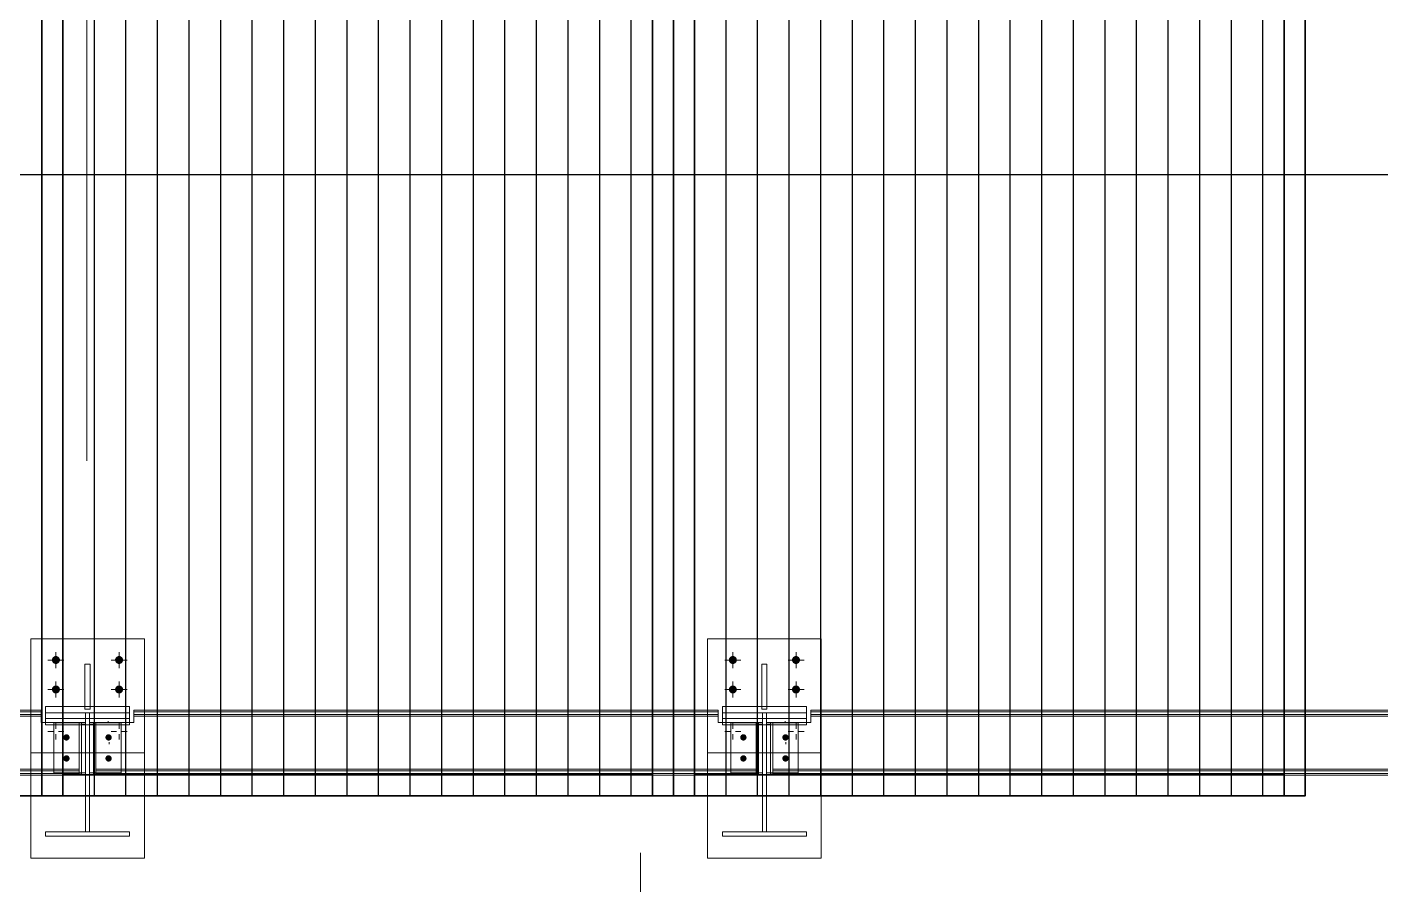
# Model space of a CAD drawing. Header units: millimetres. Extents: x 652937 to 1670132, y 1473552 to 2851037.
# Drawn here: x 663465.441 to 663468.656, y 1524559.302 to 1524561.338 of the extents above; entities that cross this region are included whole.
import ezdxf

# ---------------------------------------------------------------- set-up
doc = ezdxf.new("R2010")
doc.units = ezdxf.units.MM
for name, pattern in [('Grid Line', [22.225, 12.7, -3.175, 3.175, -3.175]), ('XKITLINE00', [0]), ('XKITLINE02', [4, 2, -2])]:
    doc.linetypes.add(name, pattern=pattern)
doc.layers.add('000 - 0_HIDE_OBJ_FRAMING_DEF_SUB', color=7, linetype='Continuous', plot=False)
for name, color, linetype, lineweight in [('A-GENM', 7, 'Continuous', 9), ('Bolt', 7, 'Continuous', 0), ('Part', 7, 'Continuous', 0), ('Z-030-M_GRID', 7, 'Continuous', 9)]:
    doc.layers.add(name, color=color, linetype=linetype, lineweight=lineweight)

# ---------------------------------------------------------------- blocks, each defined once
blk = doc.blocks.new('GM_Louver Grill Vertical Z1 - Z Profile-V69-ENT 3 ELE-1 Sheet')
at = {"layer": '000 - 0_HIDE_OBJ_FRAMING_DEF_SUB', "color": 7}
blk.add_line((1605284.3, 105925), (1605284.3, 114870), dxfattribs=at)
blk = doc.blocks.new('E1')
at = {"layer": '000 - 0_HIDE_OBJ_FRAMING_DEF_SUB', "color": 7, "lineweight": 35}
for p, q in [((1607009.3, 105925), (1607009.3, 114870)), ((1608409.3, 114870), (1608409.3, 105925)), ((1608509.3, 114870), (1608509.3, 105925)), ((1609909.3, 105925), (1609909.3, 114870)), ((1608409.3, 105975), (1607009.3, 105975)), ((1608509.3, 105975), (1609909.3, 105975))]:
    blk.add_line(p, q, dxfattribs=at)
for points in [[(1606959.3, 114870), (1605459.3, 114870), (1605459.3, 105925), (1606959.3, 105925)], [(1606959.3, 114870), (1608459.3, 114870), (1608459.3, 105925), (1606959.3, 105925)], [(1609959.3, 114870), (1608459.3, 114870), (1608459.3, 105925), (1609959.3, 105925)]]:
    blk.add_lwpolyline(points, close=True, dxfattribs=at)
at = {"layer": 'A-GENM', "color": 7}
for p in [(1800, 0), (1875, 0), (1950, 0), (2025, 0), (2100, 0), (2175, 0), (2250, 0), (2325, 0), (2400, 0), (2475, 0), (2550, 0), (2625, 0), (2700, 0), (2775, 0), (2850, 0), (2925, 0), (3000, 0), (3075, 0), (3300, 0), (3375, 0), (3450, 0), (3525, 0), (3600, 0), (3675, 0), (3750, 0), (3825, 0), (3900, 0), (3975, 0), (4050, 0), (4125, 0), (4200, 0), (4275, 0), (4350, 0), (4425, 0), (4500, 0), (4575, 0)]:
    blk.add_blockref('GM_Louver Grill Vertical Z1 - Z Profile-V69-ENT 3 ELE-1 Sheet', p, dxfattribs=at)
blk = doc.blocks.new('co')
at = {"layer": 'Bolt'}
for points in [[(663351.9772, 1524559.8378), (663351.9778, 1524559.8396), (663351.9787, 1524559.8412), (663351.9798, 1524559.8427), (663351.9813, 1524559.8438), (663351.9829, 1524559.8447), (663351.9847, 1524559.8453), (663351.9866, 1524559.8454), (663351.9884, 1524559.8453), (663351.9902, 1524559.8447), (663351.9918, 1524559.8438), (663351.9933, 1524559.8427), (663351.9945, 1524559.8412), (663351.9953, 1524559.8396), (663351.9959, 1524559.8378), (663351.9961, 1524559.8359), (663351.9959, 1524559.8341), (663351.9953, 1524559.8323), (663351.9945, 1524559.8307), (663351.9933, 1524559.8292), (663351.9918, 1524559.828), (663351.9902, 1524559.8272), (663351.9884, 1524559.8266), (663351.9866, 1524559.8264), (663351.9847, 1524559.8266), (663351.9829, 1524559.8272), (663351.9813, 1524559.828), (663351.9798, 1524559.8292), (663351.9787, 1524559.8307), (663351.9778, 1524559.8323), (663351.9772, 1524559.8341), (663351.9771, 1524559.8359)], [(663352.1272, 1524559.8378), (663352.1278, 1524559.8396), (663352.1287, 1524559.8412), (663352.1298, 1524559.8427), (663352.1313, 1524559.8438), (663352.1329, 1524559.8447), (663352.1347, 1524559.8453), (663352.1366, 1524559.8454), (663352.1384, 1524559.8453), (663352.1402, 1524559.8447), (663352.1418, 1524559.8438), (663352.1433, 1524559.8427), (663352.1445, 1524559.8412), (663352.1453, 1524559.8396), (663352.1459, 1524559.8378), (663352.1461, 1524559.8359), (663352.1459, 1524559.8341), (663352.1453, 1524559.8323), (663352.1445, 1524559.8307), (663352.1433, 1524559.8292), (663352.1418, 1524559.828), (663352.1402, 1524559.8272), (663352.1384, 1524559.8266), (663352.1366, 1524559.8264), (663352.1347, 1524559.8266), (663352.1329, 1524559.8272), (663352.1313, 1524559.828), (663352.1298, 1524559.8292), (663352.1287, 1524559.8307), (663352.1278, 1524559.8323), (663352.1272, 1524559.8341), (663352.1271, 1524559.8359)], [(663353.5847, 1524559.8378), (663353.5853, 1524559.8396), (663353.5862, 1524559.8412), (663353.5873, 1524559.8427), (663353.5888, 1524559.8438), (663353.5904, 1524559.8447), (663353.5922, 1524559.8453), (663353.5941, 1524559.8454), (663353.5959, 1524559.8453), (663353.5977, 1524559.8447), (663353.5993, 1524559.8438), (663353.6008, 1524559.8427), (663353.602, 1524559.8412), (663353.6028, 1524559.8396), (663353.6034, 1524559.8378), (663353.6036, 1524559.8359), (663353.6034, 1524559.8341), (663353.6028, 1524559.8323), (663353.602, 1524559.8307), (663353.6008, 1524559.8292), (663353.5993, 1524559.828), (663353.5977, 1524559.8272), (663353.5959, 1524559.8266), (663353.5941, 1524559.8264), (663353.5922, 1524559.8266), (663353.5904, 1524559.8272), (663353.5888, 1524559.828), (663353.5873, 1524559.8292), (663353.5862, 1524559.8307), (663353.5853, 1524559.8323), (663353.5847, 1524559.8341), (663353.5846, 1524559.8359)], [(663353.7347, 1524559.8378), (663353.7353, 1524559.8396), (663353.7362, 1524559.8412), (663353.7373, 1524559.8427), (663353.7388, 1524559.8438), (663353.7404, 1524559.8447), (663353.7422, 1524559.8453), (663353.7441, 1524559.8454), (663353.7459, 1524559.8453), (663353.7477, 1524559.8447), (663353.7493, 1524559.8438), (663353.7508, 1524559.8427), (663353.752, 1524559.8412), (663353.7528, 1524559.8396), (663353.7534, 1524559.8378), (663353.7536, 1524559.8359), (663353.7534, 1524559.8341), (663353.7528, 1524559.8323), (663353.752, 1524559.8307), (663353.7508, 1524559.8292), (663353.7493, 1524559.828), (663353.7477, 1524559.8272), (663353.7459, 1524559.8266), (663353.7441, 1524559.8264), (663353.7422, 1524559.8266), (663353.7404, 1524559.8272), (663353.7388, 1524559.828), (663353.7373, 1524559.8292), (663353.7362, 1524559.8307), (663353.7353, 1524559.8323), (663353.7347, 1524559.8341), (663353.7346, 1524559.8359)], [(663351.9772, 1524559.7678), (663351.9778, 1524559.7696), (663351.9787, 1524559.7712), (663351.9798, 1524559.7727), (663351.9813, 1524559.7738), (663351.9829, 1524559.7747), (663351.9847, 1524559.7753), (663351.9866, 1524559.7754), (663351.9884, 1524559.7753), (663351.9902, 1524559.7747), (663351.9918, 1524559.7738), (663351.9933, 1524559.7727), (663351.9945, 1524559.7712), (663351.9953, 1524559.7696), (663351.9959, 1524559.7678), (663351.9961, 1524559.7659), (663351.9959, 1524559.7641), (663351.9953, 1524559.7623), (663351.9945, 1524559.7607), (663351.9933, 1524559.7592), (663351.9918, 1524559.758), (663351.9902, 1524559.7572), (663351.9884, 1524559.7566), (663351.9866, 1524559.7564), (663351.9847, 1524559.7566), (663351.9829, 1524559.7572), (663351.9813, 1524559.758), (663351.9798, 1524559.7592), (663351.9787, 1524559.7607), (663351.9778, 1524559.7623), (663351.9772, 1524559.7641), (663351.9771, 1524559.7659)], [(663352.1272, 1524559.7678), (663352.1278, 1524559.7696), (663352.1287, 1524559.7712), (663352.1298, 1524559.7727), (663352.1313, 1524559.7738), (663352.1329, 1524559.7747), (663352.1347, 1524559.7753), (663352.1366, 1524559.7754), (663352.1384, 1524559.7753), (663352.1402, 1524559.7747), (663352.1418, 1524559.7738), (663352.1433, 1524559.7727), (663352.1445, 1524559.7712), (663352.1453, 1524559.7696), (663352.1459, 1524559.7678), (663352.1461, 1524559.7659), (663352.1459, 1524559.7641), (663352.1453, 1524559.7623), (663352.1445, 1524559.7607), (663352.1433, 1524559.7592), (663352.1418, 1524559.758), (663352.1402, 1524559.7572), (663352.1384, 1524559.7566), (663352.1366, 1524559.7564), (663352.1347, 1524559.7566), (663352.1329, 1524559.7572), (663352.1313, 1524559.758), (663352.1298, 1524559.7592), (663352.1287, 1524559.7607), (663352.1278, 1524559.7623), (663352.1272, 1524559.7641), (663352.1271, 1524559.7659)], [(663353.5847, 1524559.7678), (663353.5853, 1524559.7696), (663353.5862, 1524559.7712), (663353.5873, 1524559.7727), (663353.5888, 1524559.7738), (663353.5904, 1524559.7747), (663353.5922, 1524559.7753), (663353.5941, 1524559.7754), (663353.5959, 1524559.7753), (663353.5977, 1524559.7747), (663353.5993, 1524559.7738), (663353.6008, 1524559.7727), (663353.602, 1524559.7712), (663353.6028, 1524559.7696), (663353.6034, 1524559.7678), (663353.6036, 1524559.7659), (663353.6034, 1524559.7641), (663353.6028, 1524559.7623), (663353.602, 1524559.7607), (663353.6008, 1524559.7592), (663353.5993, 1524559.758), (663353.5977, 1524559.7572), (663353.5959, 1524559.7566), (663353.5941, 1524559.7564), (663353.5922, 1524559.7566), (663353.5904, 1524559.7572), (663353.5888, 1524559.758), (663353.5873, 1524559.7592), (663353.5862, 1524559.7607), (663353.5853, 1524559.7623), (663353.5847, 1524559.7641), (663353.5846, 1524559.7659)], [(663353.7347, 1524559.7678), (663353.7353, 1524559.7696), (663353.7362, 1524559.7712), (663353.7373, 1524559.7727), (663353.7388, 1524559.7738), (663353.7404, 1524559.7747), (663353.7422, 1524559.7753), (663353.7441, 1524559.7754), (663353.7459, 1524559.7753), (663353.7477, 1524559.7747), (663353.7493, 1524559.7738), (663353.7508, 1524559.7727), (663353.752, 1524559.7712), (663353.7528, 1524559.7696), (663353.7534, 1524559.7678), (663353.7536, 1524559.7659), (663353.7534, 1524559.7641), (663353.7528, 1524559.7623), (663353.752, 1524559.7607), (663353.7508, 1524559.7592), (663353.7493, 1524559.758), (663353.7477, 1524559.7572), (663353.7459, 1524559.7566), (663353.7441, 1524559.7564), (663353.7422, 1524559.7566), (663353.7404, 1524559.7572), (663353.7388, 1524559.758), (663353.7373, 1524559.7592), (663353.7362, 1524559.7607), (663353.7353, 1524559.7623), (663353.7347, 1524559.7641), (663353.7346, 1524559.7659)], [(663352.013, 1524559.6595), (663352.0144, 1524559.6591), (663352.0157, 1524559.6584), (663352.0169, 1524559.6575), (663352.0178, 1524559.6563), (663352.0185, 1524559.655), (663352.0189, 1524559.6536), (663352.0191, 1524559.6522), (663352.0189, 1524559.6507), (663352.0185, 1524559.6493), (663352.0178, 1524559.648), (663352.0169, 1524559.6469), (663352.0158, 1524559.646), (663352.0145, 1524559.6453), (663352.013, 1524559.6448), (663352.0116, 1524559.6447), (663352.0101, 1524559.6448), (663352.0087, 1524559.6453), (663352.0074, 1524559.6459), (663352.0063, 1524559.6469), (663352.0053, 1524559.648), (663352.0047, 1524559.6493), (663352.0042, 1524559.6507), (663352.0041, 1524559.6522), (663352.0042, 1524559.6536), (663352.0046, 1524559.655), (663352.0053, 1524559.6563), (663352.0063, 1524559.6575), (663352.0074, 1524559.6584), (663352.0087, 1524559.6591), (663352.0101, 1524559.6595), (663352.0116, 1524559.6597)], [(663352.113, 1524559.6595), (663352.1144, 1524559.6591), (663352.1157, 1524559.6584), (663352.1169, 1524559.6575), (663352.1178, 1524559.6563), (663352.1185, 1524559.655), (663352.1189, 1524559.6536), (663352.1191, 1524559.6522), (663352.1189, 1524559.6507), (663352.1185, 1524559.6493), (663352.1178, 1524559.648), (663352.1169, 1524559.6469), (663352.1158, 1524559.646), (663352.1145, 1524559.6453), (663352.1131, 1524559.6448), (663352.1116, 1524559.6447), (663352.1101, 1524559.6448), (663352.1087, 1524559.6453), (663352.1074, 1524559.6459), (663352.1063, 1524559.6469), (663352.1053, 1524559.648), (663352.1047, 1524559.6493), (663352.1042, 1524559.6507), (663352.1041, 1524559.6522), (663352.1042, 1524559.6536), (663352.1046, 1524559.655), (663352.1053, 1524559.6563), (663352.1063, 1524559.6575), (663352.1074, 1524559.6584), (663352.1087, 1524559.6591), (663352.1101, 1524559.6595), (663352.1116, 1524559.6597)], [(663353.6205, 1524559.6595), (663353.6219, 1524559.6591), (663353.6232, 1524559.6584), (663353.6244, 1524559.6575), (663353.6253, 1524559.6563), (663353.626, 1524559.655), (663353.6264, 1524559.6536), (663353.6266, 1524559.6522), (663353.6264, 1524559.6507), (663353.626, 1524559.6493), (663353.6253, 1524559.648), (663353.6244, 1524559.6469), (663353.6233, 1524559.646), (663353.622, 1524559.6453), (663353.6205, 1524559.6448), (663353.6191, 1524559.6447), (663353.6176, 1524559.6448), (663353.6162, 1524559.6453), (663353.6149, 1524559.6459), (663353.6138, 1524559.6469), (663353.6128, 1524559.648), (663353.6122, 1524559.6493), (663353.6117, 1524559.6507), (663353.6116, 1524559.6522), (663353.6117, 1524559.6536), (663353.6121, 1524559.655), (663353.6128, 1524559.6563), (663353.6138, 1524559.6575), (663353.6149, 1524559.6584), (663353.6162, 1524559.6591), (663353.6176, 1524559.6595), (663353.6191, 1524559.6597)], [(663353.7205, 1524559.6595), (663353.7219, 1524559.6591), (663353.7232, 1524559.6584), (663353.7244, 1524559.6575), (663353.7253, 1524559.6563), (663353.726, 1524559.655), (663353.7264, 1524559.6536), (663353.7266, 1524559.6522), (663353.7264, 1524559.6507), (663353.726, 1524559.6493), (663353.7253, 1524559.648), (663353.7244, 1524559.6469), (663353.7233, 1524559.646), (663353.722, 1524559.6453), (663353.7206, 1524559.6448), (663353.7191, 1524559.6447), (663353.7176, 1524559.6448), (663353.7162, 1524559.6453), (663353.7149, 1524559.6459), (663353.7138, 1524559.6469), (663353.7128, 1524559.648), (663353.7122, 1524559.6493), (663353.7117, 1524559.6507), (663353.7116, 1524559.6522), (663353.7117, 1524559.6536), (663353.7121, 1524559.655), (663353.7128, 1524559.6563), (663353.7138, 1524559.6575), (663353.7149, 1524559.6584), (663353.7162, 1524559.6591), (663353.7176, 1524559.6595), (663353.7191, 1524559.6597)], [(663352.013, 1524559.6096), (663352.0144, 1524559.6092), (663352.0157, 1524559.6085), (663352.0169, 1524559.6075), (663352.0178, 1524559.6064), (663352.0185, 1524559.6051), (663352.0189, 1524559.6037), (663352.0191, 1524559.6023), (663352.0189, 1524559.6008), (663352.0185, 1524559.5994), (663352.0178, 1524559.5981), (663352.0169, 1524559.597), (663352.0158, 1524559.596), (663352.0145, 1524559.5953), (663352.013, 1524559.5949), (663352.0116, 1524559.5948), (663352.0101, 1524559.5949), (663352.0087, 1524559.5953), (663352.0074, 1524559.596), (663352.0063, 1524559.5969), (663352.0053, 1524559.5981), (663352.0047, 1524559.5994), (663352.0042, 1524559.6008), (663352.0041, 1524559.6022), (663352.0042, 1524559.6037), (663352.0046, 1524559.6051), (663352.0053, 1524559.6064), (663352.0063, 1524559.6075), (663352.0074, 1524559.6085), (663352.0087, 1524559.6092), (663352.0101, 1524559.6096), (663352.0116, 1524559.6097)], [(663352.113, 1524559.6096), (663352.1144, 1524559.6092), (663352.1157, 1524559.6085), (663352.1169, 1524559.6075), (663352.1178, 1524559.6064), (663352.1185, 1524559.6051), (663352.1189, 1524559.6037), (663352.1191, 1524559.6023), (663352.1189, 1524559.6008), (663352.1185, 1524559.5994), (663352.1178, 1524559.5981), (663352.1169, 1524559.597), (663352.1158, 1524559.596), (663352.1145, 1524559.5953), (663352.1131, 1524559.5949), (663352.1116, 1524559.5948), (663352.1101, 1524559.5949), (663352.1087, 1524559.5953), (663352.1074, 1524559.596), (663352.1063, 1524559.5969), (663352.1053, 1524559.5981), (663352.1047, 1524559.5994), (663352.1042, 1524559.6008), (663352.1041, 1524559.6022), (663352.1042, 1524559.6037), (663352.1046, 1524559.6051), (663352.1053, 1524559.6064), (663352.1063, 1524559.6075), (663352.1074, 1524559.6085), (663352.1087, 1524559.6092), (663352.1101, 1524559.6096), (663352.1116, 1524559.6097)], [(663353.6205, 1524559.6096), (663353.6219, 1524559.6092), (663353.6232, 1524559.6085), (663353.6244, 1524559.6075), (663353.6253, 1524559.6064), (663353.626, 1524559.6051), (663353.6264, 1524559.6037), (663353.6266, 1524559.6023), (663353.6264, 1524559.6008), (663353.626, 1524559.5994), (663353.6253, 1524559.5981), (663353.6244, 1524559.597), (663353.6233, 1524559.596), (663353.622, 1524559.5953), (663353.6205, 1524559.5949), (663353.6191, 1524559.5948), (663353.6176, 1524559.5949), (663353.6162, 1524559.5953), (663353.6149, 1524559.596), (663353.6138, 1524559.5969), (663353.6128, 1524559.5981), (663353.6122, 1524559.5994), (663353.6117, 1524559.6008), (663353.6116, 1524559.6022), (663353.6117, 1524559.6037), (663353.6121, 1524559.6051), (663353.6128, 1524559.6064), (663353.6138, 1524559.6075), (663353.6149, 1524559.6085), (663353.6162, 1524559.6092), (663353.6176, 1524559.6096), (663353.6191, 1524559.6097)], [(663353.7205, 1524559.6096), (663353.7219, 1524559.6092), (663353.7232, 1524559.6085), (663353.7244, 1524559.6075), (663353.7253, 1524559.6064), (663353.726, 1524559.6051), (663353.7264, 1524559.6037), (663353.7266, 1524559.6023), (663353.7264, 1524559.6008), (663353.726, 1524559.5994), (663353.7253, 1524559.5981), (663353.7244, 1524559.597), (663353.7233, 1524559.596), (663353.722, 1524559.5953), (663353.7206, 1524559.5949), (663353.7191, 1524559.5948), (663353.7176, 1524559.5949), (663353.7162, 1524559.5953), (663353.7149, 1524559.596), (663353.7138, 1524559.5969), (663353.7128, 1524559.5981), (663353.7122, 1524559.5994), (663353.7117, 1524559.6008), (663353.7116, 1524559.6022), (663353.7117, 1524559.6037), (663353.7121, 1524559.6051), (663353.7128, 1524559.6064), (663353.7138, 1524559.6075), (663353.7149, 1524559.6085), (663353.7162, 1524559.6092), (663353.7176, 1524559.6096), (663353.7191, 1524559.6097)]]:
    blk.add_hatch(color=7, dxfattribs=at).paths.add_polyline_path(points, flags=17)
at = {"layer": 'Bolt', "color": 7, "linetype": 'XKITLINE00', "lineweight": 0}
for p, q in [((663351.9866, 1524559.8169), (663351.9866, 1524559.8549)), ((663352.1366, 1524559.8169), (663352.1366, 1524559.8549)), ((663353.5941, 1524559.8169), (663353.5941, 1524559.8549)), ((663353.7441, 1524559.8169), (663353.7441, 1524559.8549)), ((663351.9676, 1524559.8359), (663352.0056, 1524559.8359)), ((663352.1176, 1524559.8359), (663352.1556, 1524559.8359)), ((663353.5751, 1524559.8359), (663353.6131, 1524559.8359)), ((663353.7251, 1524559.8359), (663353.7631, 1524559.8359)), ((663351.9866, 1524559.7469), (663351.9866, 1524559.7849)), ((663352.1366, 1524559.7469), (663352.1366, 1524559.7849)), ((663353.5941, 1524559.7469), (663353.5941, 1524559.7849)), ((663353.7441, 1524559.7469), (663353.7441, 1524559.7849)), ((663351.9676, 1524559.7659), (663352.0056, 1524559.7659)), ((663352.1176, 1524559.7659), (663352.1556, 1524559.7659)), ((663353.5751, 1524559.7659), (663353.6131, 1524559.7659)), ((663353.7251, 1524559.7659), (663353.7631, 1524559.7659)), ((663351.9676, 1524559.6659), (663351.9802, 1524559.6659)), ((663351.9866, 1524559.6849), (663351.9866, 1524559.6723)), ((663351.9866, 1524559.6469), (663351.9866, 1524559.6596)), ((663352.0056, 1524559.6659), (663351.9929, 1524559.6659)), ((663352.1176, 1524559.6659), (663352.1302, 1524559.6659)), ((663352.1366, 1524559.6849), (663352.1366, 1524559.6723)), ((663352.1366, 1524559.6469), (663352.1366, 1524559.6596)), ((663352.1556, 1524559.6659), (663352.1429, 1524559.6659)), ((663353.5751, 1524559.6659), (663353.5877, 1524559.6659)), ((663353.5941, 1524559.6849), (663353.5941, 1524559.6723)), ((663353.5941, 1524559.6469), (663353.5941, 1524559.6596)), ((663353.6131, 1524559.6659), (663353.6004, 1524559.6659)), ((663353.7251, 1524559.6659), (663353.7377, 1524559.6659)), ((663353.7441, 1524559.6849), (663353.7441, 1524559.6723)), ((663353.7441, 1524559.6469), (663353.7441, 1524559.6596)), ((663353.7631, 1524559.6659), (663353.7504, 1524559.6659)), ((663352.0116, 1524559.6518), (663352.0116, 1524559.6543)), ((663352.1116, 1524559.6518), (663352.1116, 1524559.6543)), ((663353.6191, 1524559.6518), (663353.6191, 1524559.6543)), ((663353.7191, 1524559.6518), (663353.7191, 1524559.6543)), ((663352.0116, 1524559.6018), (663352.0116, 1524559.6043)), ((663352.1116, 1524559.6018), (663352.1116, 1524559.6043)), ((663353.6191, 1524559.6018), (663353.6191, 1524559.6043)), ((663353.7191, 1524559.6018), (663353.7191, 1524559.6043))]:
    blk.add_line(p, q, dxfattribs=at)
at = {"layer": 'Bolt', "color": 7, "linetype": 'XKITLINE02', "lineweight": 0}
for p, q in [((663352.1105, 1524559.6859), (663352.1105, 1524559.6911)), ((663353.718, 1524559.6859), (663353.718, 1524559.6911)), ((663352.1126, 1524559.636), (663352.1126, 1524559.6412)), ((663353.7201, 1524559.636), (663353.7201, 1524559.6412))]:
    blk.add_line(p, q, dxfattribs=at)
at = {"layer": 'Part', "color": 7, "linetype": 'XKITLINE02', "lineweight": 0}
for p, q in [((663351.9266, 1524559.8859), (663352.1966, 1524559.8859)), ((663351.9266, 1524559.6159), (663351.9266, 1524559.8859)), ((663351.9266, 1524559.6159), (663351.9266, 1524559.8859)), ((663351.9266, 1524559.3659), (663351.9266, 1524559.8859)), ((663352.1966, 1524559.6159), (663352.1966, 1524559.8859)), ((663352.1966, 1524559.6159), (663352.1966, 1524559.8859)), ((663352.1966, 1524559.8859), (663352.1966, 1524559.3659)), ((663353.5341, 1524559.8859), (663353.8041, 1524559.8859)), ((663353.5341, 1524559.6159), (663353.5341, 1524559.8859)), ((663353.5341, 1524559.6159), (663353.5341, 1524559.8859)), ((663353.5341, 1524559.3659), (663353.5341, 1524559.8859)), ((663353.8041, 1524559.8859), (663353.8041, 1524559.6159)), ((663353.8041, 1524559.8859), (663353.8041, 1524559.6159)), ((663353.8041, 1524559.8859), (663353.8041, 1524559.3659)), ((663352.0556, 1524559.8259), (663352.0556, 1524559.8259)), ((663352.0556, 1524559.8259), (663352.0556, 1524559.7259)), ((663352.0676, 1524559.7259), (663352.0676, 1524559.8259)), ((663353.6631, 1524559.8259), (663353.6631, 1524559.8259)), ((663353.6631, 1524559.8259), (663353.6631, 1524559.7259)), ((663353.6751, 1524559.7259), (663353.6751, 1524559.8259)), ((663351.9616, 1524559.7109), (663351.9616, 1524559.7259)), ((663352.0556, 1524559.7259), (663352.0676, 1524559.7259)), ((663352.0676, 1524559.7259), (663352.0556, 1524559.7259)), ((663352.0556, 1524559.7259), (663352.0556, 1524559.7195)), ((663352.0676, 1524559.7195), (663352.0676, 1524559.7259)), ((663352.1616, 1524559.7259), (663352.1616, 1524559.7109)), ((663353.5691, 1524559.7109), (663353.5691, 1524559.7259)), ((663353.6751, 1524559.7259), (663353.6631, 1524559.7259)), ((663353.6631, 1524559.7259), (663353.6631, 1524559.7195)), ((663353.6631, 1524559.7259), (663353.6751, 1524559.7259)), ((663353.6751, 1524559.7195), (663353.6751, 1524559.7259)), ((663353.7691, 1524559.7259), (663353.7691, 1524559.7109)), ((663351.9516, 1524559.7065), (663350.6716, 1524559.7065)), ((663351.9516, 1524559.7029), (663350.6716, 1524559.7029)), ((663351.9266, 1524559.7165), (663351.9266, 1524559.5628)), ((663351.9516, 1524559.7165), (663351.9516, 1524559.7065)), ((663351.9516, 1524559.7065), (663351.9516, 1524559.7029)), ((663351.9516, 1524559.7029), (663351.9516, 1524559.6879)), ((663351.9516, 1524559.6876), (663351.9516, 1524559.6879)), ((663352.1616, 1524559.7109), (663351.9616, 1524559.7109)), ((663351.9616, 1524559.6967), (663351.9616, 1524559.6817)), ((663351.9616, 1524559.6879), (663352.0416, 1524559.6879)), ((663351.9616, 1524559.6876), (663352.0416, 1524559.6876)), ((663352.0566, 1524559.6876), (663351.9816, 1524559.6876)), ((663351.9816, 1524559.6876), (663351.9816, 1524559.6871)), ((663351.9816, 1524559.6876), (663351.9816, 1524559.5678)), ((663352.0416, 1524559.5731), (663352.0416, 1524559.6879)), ((663352.0416, 1524559.6879), (663352.0416, 1524559.6876)), ((663352.0416, 1524559.6876), (663352.0416, 1524559.5673)), ((663352.0566, 1524559.7109), (663352.0566, 1524559.5638)), ((663352.0666, 1524559.7109), (663352.0566, 1524559.7109)), ((663352.0566, 1524559.7109), (663352.0566, 1524559.6817)), ((663352.0566, 1524559.6837), (663352.0566, 1524559.6876)), ((663352.0566, 1524559.6876), (663352.0566, 1524559.5678)), ((663352.0666, 1524559.4281), (663352.0666, 1524559.7109)), ((663352.0666, 1524559.7109), (663352.0666, 1524559.6817)), ((663352.0666, 1524559.5678), (663352.0666, 1524559.6876)), ((663352.1416, 1524559.6876), (663352.0666, 1524559.6876)), ((663352.0666, 1524559.6837), (663352.0666, 1524559.6876)), ((663352.0816, 1524559.5731), (663352.0816, 1524559.6879)), ((663352.0816, 1524559.6879), (663352.1616, 1524559.6879)), ((663352.0816, 1524559.6876), (663352.0816, 1524559.6879)), ((663352.0816, 1524559.6876), (663352.1616, 1524559.6876)), ((663352.0816, 1524559.6876), (663352.0816, 1524559.5673)), ((663352.1416, 1524559.5678), (663352.1416, 1524559.6876)), ((663352.1416, 1524559.6871), (663352.1416, 1524559.6876)), ((663352.1616, 1524559.7109), (663352.1616, 1524559.6817)), ((663352.1716, 1524559.7065), (663352.1716, 1524559.7165)), ((663353.5591, 1524559.7065), (663352.1716, 1524559.7065)), ((663352.1716, 1524559.7029), (663352.1716, 1524559.7065)), ((663353.5591, 1524559.7029), (663352.1716, 1524559.7029)), ((663352.1716, 1524559.6879), (663352.1716, 1524559.7029)), ((663352.1716, 1524559.6876), (663352.1716, 1524559.6879)), ((663352.1966, 1524559.7165), (663352.1966, 1524559.5628)), ((663353.5341, 1524559.7165), (663353.5341, 1524559.5628)), ((663353.5591, 1524559.7165), (663353.5591, 1524559.7065)), ((663353.5591, 1524559.7065), (663353.5591, 1524559.7029)), ((663353.5591, 1524559.7029), (663353.5591, 1524559.6879)), ((663353.5591, 1524559.6876), (663353.5591, 1524559.6879)), ((663353.7691, 1524559.7109), (663353.5691, 1524559.7109)), ((663353.5691, 1524559.6967), (663353.5691, 1524559.6817)), ((663353.5691, 1524559.6879), (663353.6491, 1524559.6879)), ((663353.5691, 1524559.6876), (663353.6491, 1524559.6876)), ((663353.6641, 1524559.6876), (663353.5891, 1524559.6876)), ((663353.5891, 1524559.6876), (663353.5891, 1524559.6871)), ((663353.5891, 1524559.6876), (663353.5891, 1524559.5678)), ((663353.6491, 1524559.5731), (663353.6491, 1524559.6879)), ((663353.6491, 1524559.6879), (663353.6491, 1524559.6876)), ((663353.6491, 1524559.6876), (663353.6491, 1524559.5673)), ((663353.6741, 1524559.7109), (663353.6641, 1524559.7109)), ((663353.6641, 1524559.7109), (663353.6641, 1524559.6817)), ((663353.6641, 1524559.7109), (663353.6641, 1524559.5638)), ((663353.6641, 1524559.6837), (663353.6641, 1524559.6876)), ((663353.6641, 1524559.6876), (663353.6641, 1524559.5678)), ((663353.6741, 1524559.4281), (663353.6741, 1524559.7109)), ((663353.6741, 1524559.7109), (663353.6741, 1524559.6817)), ((663353.6741, 1524559.5678), (663353.6741, 1524559.6876)), ((663353.7491, 1524559.6876), (663353.6741, 1524559.6876)), ((663353.6741, 1524559.6837), (663353.6741, 1524559.6876)), ((663353.6891, 1524559.5731), (663353.6891, 1524559.6879)), ((663353.6891, 1524559.6879), (663353.7691, 1524559.6879)), ((663353.6891, 1524559.6876), (663353.6891, 1524559.6879)), ((663353.6891, 1524559.6876), (663353.7691, 1524559.6876)), ((663353.6891, 1524559.6876), (663353.6891, 1524559.5673)), ((663353.7491, 1524559.5678), (663353.7491, 1524559.6876)), ((663353.7491, 1524559.6871), (663353.7491, 1524559.6876)), ((663353.7691, 1524559.7109), (663353.7691, 1524559.6817)), ((663353.7791, 1524559.7065), (663353.7791, 1524559.7165)), ((663355.1666, 1524559.7065), (663353.7791, 1524559.7065)), ((663353.7791, 1524559.7029), (663353.7791, 1524559.7065)), ((663355.1666, 1524559.7029), (663353.7791, 1524559.7029)), ((663353.7791, 1524559.6879), (663353.7791, 1524559.7029)), ((663353.7791, 1524559.6876), (663353.7791, 1524559.6879)), ((663353.8041, 1524559.7165), (663353.8041, 1524559.5628)), ((663351.9816, 1524559.6871), (663352.0476, 1524559.6871)), ((663351.9816, 1524559.6871), (663351.9816, 1524559.6817)), ((663352.0476, 1524559.6871), (663352.0476, 1524559.6837)), ((663352.0476, 1524559.6871), (663352.0476, 1524559.5673)), ((663352.0476, 1524559.6837), (663352.0566, 1524559.6837)), ((663352.0476, 1524559.6837), (663352.0476, 1524559.6817)), ((663352.0566, 1524559.6837), (663352.0566, 1524559.6817)), ((663352.0666, 1524559.5638), (663352.0666, 1524559.6837)), ((663352.0666, 1524559.6837), (663352.0756, 1524559.6837)), ((663352.0756, 1524559.5673), (663352.0756, 1524559.6871)), ((663352.0756, 1524559.6871), (663352.1416, 1524559.6871)), ((663352.0756, 1524559.6837), (663352.0756, 1524559.6871)), ((663352.0756, 1524559.6837), (663352.0756, 1524559.6817)), ((663352.1416, 1524559.6871), (663352.1416, 1524559.6817)), ((663353.5891, 1524559.6871), (663353.6551, 1524559.6871)), ((663353.5891, 1524559.6871), (663353.5891, 1524559.6817)), ((663353.6551, 1524559.6871), (663353.6551, 1524559.6837)), ((663353.6551, 1524559.6871), (663353.6551, 1524559.5673)), ((663353.6551, 1524559.6837), (663353.6641, 1524559.6837)), ((663353.6551, 1524559.6837), (663353.6551, 1524559.6817)), ((663353.6641, 1524559.6837), (663353.6641, 1524559.6817)), ((663353.6741, 1524559.5638), (663353.6741, 1524559.6837)), ((663353.6741, 1524559.6837), (663353.6831, 1524559.6837)), ((663353.6831, 1524559.5673), (663353.6831, 1524559.6871)), ((663353.6831, 1524559.6871), (663353.7491, 1524559.6871)), ((663353.6831, 1524559.6837), (663353.6831, 1524559.6871)), ((663353.6831, 1524559.6837), (663353.6831, 1524559.6817)), ((663353.7491, 1524559.6871), (663353.7491, 1524559.6817)), ((663352.1966, 1524559.6159), (663351.9266, 1524559.6159)), ((663353.8041, 1524559.6159), (663353.5341, 1524559.6159)), ((663350.5816, 1524559.5767), (663352.0416, 1524559.5767)), ((663350.5816, 1524559.5731), (663352.0416, 1524559.5731)), ((663350.5816, 1524559.5667), (663352.0416, 1524559.5667)), ((663351.9816, 1524559.5678), (663352.0566, 1524559.5678)), ((663351.9816, 1524559.5673), (663351.9816, 1524559.5678)), ((663352.0416, 1524559.5667), (663352.0416, 1524559.5767)), ((663352.0416, 1524559.5767), (663352.0416, 1524559.5731)), ((663352.0416, 1524559.5667), (663352.0416, 1524559.5628)), ((663352.0476, 1524559.5638), (663352.0476, 1524559.5673)), ((663352.0566, 1524559.5638), (663352.0566, 1524559.5678)), ((663352.0666, 1524559.5678), (663352.1416, 1524559.5678)), ((663352.0666, 1524559.5638), (663352.0666, 1524559.5678)), ((663352.0666, 1524559.5638), (663352.0666, 1524559.5638)), ((663352.0756, 1524559.5673), (663352.0756, 1524559.5638)), ((663352.0816, 1524559.5731), (663352.0816, 1524559.5767)), ((663352.0816, 1524559.5767), (663352.0816, 1524559.5667)), ((663352.0816, 1524559.5767), (663353.6491, 1524559.5767)), ((663352.0816, 1524559.5731), (663353.6491, 1524559.5731)), ((663352.0816, 1524559.5667), (663352.0816, 1524559.5628)), ((663352.0816, 1524559.5667), (663353.6491, 1524559.5667)), ((663352.1416, 1524559.5678), (663352.1416, 1524559.5673)), ((663353.5891, 1524559.5678), (663353.6641, 1524559.5678)), ((663353.5891, 1524559.5673), (663353.5891, 1524559.5678)), ((663353.6491, 1524559.5667), (663353.6491, 1524559.5767)), ((663353.6491, 1524559.5767), (663353.6491, 1524559.5731)), ((663353.6491, 1524559.5667), (663353.6491, 1524559.5628)), ((663353.6551, 1524559.5638), (663353.6551, 1524559.5673)), ((663353.6641, 1524559.5638), (663353.6641, 1524559.5678)), ((663353.6741, 1524559.5678), (663353.7491, 1524559.5678)), ((663353.6741, 1524559.5638), (663353.6741, 1524559.5678)), ((663353.6741, 1524559.5638), (663353.6741, 1524559.5638)), ((663353.6831, 1524559.5673), (663353.6831, 1524559.5638)), ((663353.6891, 1524559.5731), (663353.6891, 1524559.5767)), ((663353.6891, 1524559.5767), (663353.6891, 1524559.5667)), ((663355.2566, 1524559.5767), (663353.6891, 1524559.5767)), ((663355.2566, 1524559.5731), (663353.6891, 1524559.5731)), ((663353.6891, 1524559.5667), (663353.6891, 1524559.5628)), ((663353.6891, 1524559.5667), (663355.2566, 1524559.5667)), ((663353.7491, 1524559.5678), (663353.7491, 1524559.5673)), ((663352.0566, 1524559.4281), (663352.0566, 1524559.4281)), ((663352.0566, 1524559.4281), (663352.0566, 1524559.4281)), ((663352.1616, 1524559.4281), (663352.1616, 1524559.4281)), ((663352.1616, 1524559.4181), (663352.1616, 1524559.4281)), ((663352.1616, 1524559.4181), (663352.1616, 1524559.4181)), ((663353.6641, 1524559.4281), (663353.6641, 1524559.4281)), ((663353.6641, 1524559.4281), (663353.6641, 1524559.4281)), ((663353.7691, 1524559.4281), (663353.7691, 1524559.4281)), ((663353.7691, 1524559.4181), (663353.7691, 1524559.4281)), ((663353.7691, 1524559.4181), (663353.7691, 1524559.4181))]:
    blk.add_line(p, q, dxfattribs=at)
at = {"layer": 'Part', "color": 7, "linetype": 'XKITLINE00', "lineweight": 0}
for p, q in [((663351.9266, 1524559.8859), (663351.9266, 1524559.8859)), ((663351.9266, 1524559.8859), (663352.1966, 1524559.8859)), ((663351.9266, 1524559.8859), (663351.9266, 1524559.7165)), ((663352.1966, 1524559.8859), (663352.1966, 1524559.7165)), ((663353.5341, 1524559.8859), (663353.5341, 1524559.8859)), ((663353.5341, 1524559.8859), (663353.8041, 1524559.8859)), ((663353.5341, 1524559.8859), (663353.5341, 1524559.7165)), ((663353.8041, 1524559.8859), (663353.8041, 1524559.7165)), ((663352.0556, 1524559.7195), (663352.0556, 1524559.8259)), ((663352.0676, 1524559.8259), (663352.0556, 1524559.8259)), ((663352.0676, 1524559.8259), (663352.0676, 1524559.7195)), ((663352.0676, 1524559.8259), (663352.0676, 1524559.8259)), ((663353.6631, 1524559.7195), (663353.6631, 1524559.8259)), ((663353.6751, 1524559.8259), (663353.6631, 1524559.8259)), ((663353.6751, 1524559.8259), (663353.6751, 1524559.7195)), ((663353.6751, 1524559.8259), (663353.6751, 1524559.8259)), ((663351.9616, 1524559.7259), (663352.0556, 1524559.7259)), ((663351.9616, 1524559.7259), (663351.9616, 1524559.6967)), ((663352.0676, 1524559.7195), (663352.0556, 1524559.7195)), ((663352.0676, 1524559.7259), (663352.1616, 1524559.7259)), ((663352.1616, 1524559.7259), (663352.1616, 1524559.6967)), ((663353.5691, 1524559.7259), (663353.6631, 1524559.7259)), ((663353.5691, 1524559.7259), (663353.5691, 1524559.6967)), ((663353.6751, 1524559.7195), (663353.6631, 1524559.7195)), ((663353.6751, 1524559.7259), (663353.7691, 1524559.7259)), ((663353.7691, 1524559.7259), (663353.7691, 1524559.6967)), ((663351.9516, 1524559.7165), (663350.6716, 1524559.7165)), ((663351.9516, 1524559.7126), (663350.6716, 1524559.7126)), ((663351.9516, 1524559.7126), (663351.9516, 1524559.7165)), ((663351.9516, 1524559.6876), (663351.9516, 1524559.7126)), ((663351.9516, 1524559.6879), (663351.9616, 1524559.6879)), ((663351.9516, 1524559.6876), (663351.9616, 1524559.6876)), ((663351.9616, 1524559.7109), (663351.9616, 1524559.6967)), ((663351.9616, 1524559.6817), (663351.9616, 1524559.6967)), ((663351.9616, 1524559.6967), (663352.1616, 1524559.6967)), ((663352.1616, 1524559.6967), (663352.1616, 1524559.6817)), ((663352.1616, 1524559.6879), (663352.1716, 1524559.6879)), ((663352.1616, 1524559.6876), (663352.1716, 1524559.6876)), ((663353.5591, 1524559.7165), (663352.1716, 1524559.7165)), ((663352.1716, 1524559.7165), (663352.1716, 1524559.7126)), ((663353.5591, 1524559.7126), (663352.1716, 1524559.7126)), ((663352.1716, 1524559.7126), (663352.1716, 1524559.6876)), ((663353.5591, 1524559.7126), (663353.5591, 1524559.7165)), ((663353.5591, 1524559.6876), (663353.5591, 1524559.7126)), ((663353.5591, 1524559.6879), (663353.5691, 1524559.6879)), ((663353.5591, 1524559.6876), (663353.5691, 1524559.6876)), ((663353.5691, 1524559.7109), (663353.5691, 1524559.6967)), ((663353.5691, 1524559.6817), (663353.5691, 1524559.6967)), ((663353.5691, 1524559.6967), (663353.7691, 1524559.6967)), ((663353.7691, 1524559.6967), (663353.7691, 1524559.6817)), ((663353.7691, 1524559.6879), (663353.7791, 1524559.6879)), ((663353.7691, 1524559.6876), (663353.7791, 1524559.6876)), ((663353.7791, 1524559.7165), (663353.7791, 1524559.7126)), ((663355.1666, 1524559.7165), (663353.7791, 1524559.7165)), ((663355.1666, 1524559.7126), (663353.7791, 1524559.7126)), ((663353.7791, 1524559.7126), (663353.7791, 1524559.6876)), ((663352.1616, 1524559.6817), (663351.9616, 1524559.6817)), ((663351.9816, 1524559.6817), (663351.9816, 1524559.5673)), ((663352.0476, 1524559.6817), (663352.0476, 1524559.5638)), ((663352.0566, 1524559.6817), (663352.0566, 1524559.5638)), ((663352.0566, 1524559.4281), (663352.0566, 1524559.6817)), ((663352.0566, 1524559.6817), (663352.0666, 1524559.6817)), ((663352.0666, 1524559.6817), (663352.0666, 1524559.4281)), ((663352.0756, 1524559.6817), (663352.0756, 1524559.5638)), ((663352.1416, 1524559.6817), (663352.1416, 1524559.5673)), ((663353.7691, 1524559.6817), (663353.5691, 1524559.6817)), ((663353.5891, 1524559.6817), (663353.5891, 1524559.5673)), ((663353.6551, 1524559.6817), (663353.6551, 1524559.5638)), ((663353.6641, 1524559.6817), (663353.6641, 1524559.5638)), ((663353.6641, 1524559.4281), (663353.6641, 1524559.6817)), ((663353.6641, 1524559.6817), (663353.6741, 1524559.6817)), ((663353.6741, 1524559.6817), (663353.6741, 1524559.4281)), ((663353.6831, 1524559.6817), (663353.6831, 1524559.5638)), ((663353.7491, 1524559.6817), (663353.7491, 1524559.5673)), ((663350.5816, 1524559.5628), (663352.0416, 1524559.5628)), ((663351.9266, 1524559.5628), (663351.9266, 1524559.3659)), ((663352.0476, 1524559.5673), (663351.9816, 1524559.5673)), ((663352.0416, 1524559.5673), (663352.0416, 1524559.5628)), ((663352.0566, 1524559.5638), (663352.0476, 1524559.5638)), ((663352.0566, 1524559.5638), (663352.0566, 1524559.4281)), ((663352.0666, 1524559.5638), (663352.0756, 1524559.5638)), ((663352.1416, 1524559.5673), (663352.0756, 1524559.5673)), ((663352.0816, 1524559.5673), (663352.0816, 1524559.5628)), ((663352.0816, 1524559.5628), (663353.6491, 1524559.5628)), ((663352.1966, 1524559.5628), (663352.1966, 1524559.3659)), ((663353.5341, 1524559.5628), (663353.5341, 1524559.3659)), ((663353.6551, 1524559.5673), (663353.5891, 1524559.5673)), ((663353.6491, 1524559.5673), (663353.6491, 1524559.5628)), ((663353.6641, 1524559.5638), (663353.6551, 1524559.5638)), ((663353.6641, 1524559.5638), (663353.6641, 1524559.4281)), ((663353.6741, 1524559.5638), (663353.6831, 1524559.5638)), ((663353.7491, 1524559.5673), (663353.6831, 1524559.5673)), ((663353.6891, 1524559.5673), (663353.6891, 1524559.5628)), ((663353.6891, 1524559.5628), (663355.2566, 1524559.5628)), ((663353.8041, 1524559.5628), (663353.8041, 1524559.3659)), ((663351.9616, 1524559.4181), (663351.9616, 1524559.4281)), ((663351.9616, 1524559.4181), (663351.9616, 1524559.4281)), ((663351.9616, 1524559.4281), (663351.9616, 1524559.4281)), ((663351.9616, 1524559.4281), (663351.9616, 1524559.4281)), ((663352.1616, 1524559.4281), (663351.9616, 1524559.4281)), ((663351.9616, 1524559.4181), (663351.9616, 1524559.4181)), ((663352.1616, 1524559.4181), (663351.9616, 1524559.4181)), ((663352.0566, 1524559.4281), (663352.0666, 1524559.4281)), ((663352.1616, 1524559.4281), (663352.1616, 1524559.4181)), ((663353.5691, 1524559.4181), (663353.5691, 1524559.4281)), ((663353.5691, 1524559.4181), (663353.5691, 1524559.4281)), ((663353.5691, 1524559.4281), (663353.5691, 1524559.4281)), ((663353.5691, 1524559.4281), (663353.5691, 1524559.4281)), ((663353.7691, 1524559.4281), (663353.5691, 1524559.4281)), ((663353.5691, 1524559.4181), (663353.5691, 1524559.4181)), ((663353.7691, 1524559.4181), (663353.5691, 1524559.4181)), ((663353.6641, 1524559.4281), (663353.6741, 1524559.4281)), ((663353.7691, 1524559.4281), (663353.7691, 1524559.4181)), ((663351.9266, 1524559.3659), (663351.9266, 1524559.3659)), ((663352.1966, 1524559.3659), (663351.9266, 1524559.3659)), ((663352.1966, 1524559.3659), (663352.1966, 1524559.3659)), ((663353.5341, 1524559.3659), (663353.5341, 1524559.3659)), ((663353.8041, 1524559.3659), (663353.5341, 1524559.3659)), ((663353.8041, 1524559.3659), (663353.8041, 1524559.3659))]:
    blk.add_line(p, q, dxfattribs=at)

msp = doc.modelspace()

# ---------------------------------------------------------------- linework, layer by layer
at = {"color": 7}
for points in [[(663468.4763, 1524560.9881), (663476.238, 1524560.9881), (663476.238, 1524559.2381), (663459.474, 1524559.2381), (663459.474, 1524559.5131)], [(663459.474, 1524559.5131), (663459.474, 1524560.9881), (663468.4763, 1524560.9881)]]:
    msp.add_lwpolyline(points, dxfattribs=at)
at = {"layer": 'Z-030-M_GRID', "color": 7, "linetype": 'Grid Line'}
for p, q in [((663465.583, 1524560.3084), (663465.583, 1524569.4578)), ((663466.898, 1524555.6743), (663466.898, 1524559.3783))]:
    msp.add_line(p, q, dxfattribs=at)

# ---------------------------------------------------------------- block references
at = {"color": 7, "xscale": 0.001, "yscale": 0.001, "zscale": 0.001}
msp.add_blockref('E1', (661858.517, 1524453.5881), dxfattribs=at)
at = {"color": 7}
msp.add_blockref('co', (113.5234, 0), dxfattribs=at)

doc.saveas('drawing.dxf')
